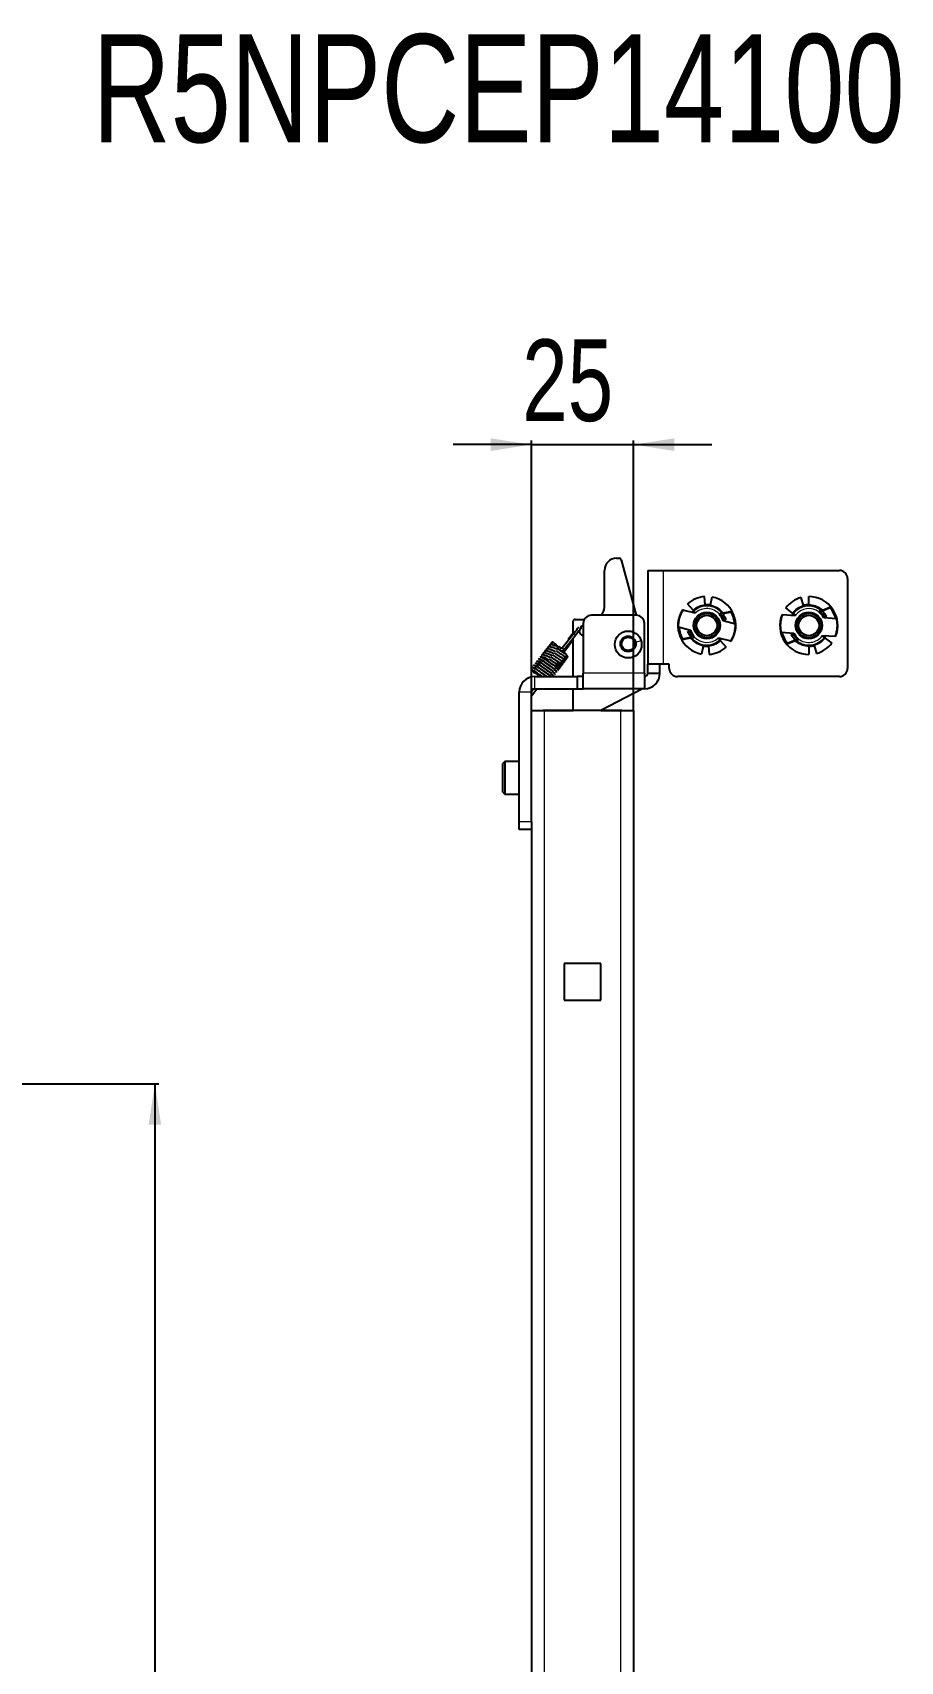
# Model space of a CAD drawing. Header units: millimetres. Extents: x -1035 to 1231, y 351 to 1984.
# Drawn here: x -2.9 to 209.9, y 1585.2 to 1984.3 of the extents above; entities that cross this region are included whole.
import ezdxf

# ---------------------------------------------------------------- set-up
doc = ezdxf.new("R2010")
doc.units = ezdxf.units.MM
doc.layers.add('FORMAT', color=7, linetype='Continuous')
doc.styles.add('SLDTEXTSTYLE0', font='TXT', dxfattribs={"width": 0.75})
doc.dimstyles.new('SLDDIMSTYLE0', dxfattribs={"dimtxt": 20, "dimasz": 10, "dimexe": 0, "dimexo": 0.0625, "dimgap": 5, "dimtad": 2, "dimdec": 1, "dimrnd": 1e-09, "dimzin": 12, "dimdsep": 46, "dimtxsty": 'SLDTEXTSTYLE0', "dimsah": 1, "dimcen": 0.09, "dimadec": 0, "dimazin": 3, "dimtfac": 1, "dimtofl": 0, "dimtmove": 0, "dimatfit": 3, "dimfxl": 0, "dimfrac": 2, "dimtolj": 1, "dimtzin": 12, "dimarcsym": 0})
doc.dimstyles.new('SLDDIMSTYLE1', dxfattribs={"dimtxt": 20, "dimasz": 10, "dimexe": 0, "dimexo": 0.0625, "dimgap": 5, "dimtad": 2, "dimdec": 1, "dimrnd": 1e-09, "dimzin": 12, "dimdsep": 46, "dimtxsty": 'SLDTEXTSTYLE0', "dimsah": 1, "dimcen": 0.09, "dimadec": 0, "dimazin": 3, "dimtfac": 1, "dimtmove": 0, "dimatfit": 0, "dimfxl": 0, "dimfrac": 2, "dimtolj": 1, "dimtzin": 12, "dimarcsym": 0})

# ---------------------------------------------------------------- blocks, each defined once
blk = doc.blocks.new('_D_2')
at = {"layer": 'FORMAT'}
for p, q in [((-55.52, 1726.74), (28.12, 1726.74)), ((27.12, 1726.74), (27.12, 626.74)), ((-55.52, 626.74), (28.12, 626.74))]:
    blk.add_line(p, q, dxfattribs=at)
for points in [[(27.12, 1726.74), (25.59, 1716.74), (28.66, 1716.74)], [(27.12, 626.74), (28.66, 636.74), (25.59, 636.74)]]:
    blk.add_solid(points, dxfattribs=at)
at = {"layer": 'FORMAT', "insert": (1.34, 1147.19), "char_height": 20, "attachment_point": 1, "rotation": 90, "style": 'SLDTEXTSTYLE0'}
blk.add_mtext('1100', dxfattribs=at)
blk = doc.blocks.new('_D_6')
at = {"layer": 'FORMAT'}
for p, q in [((119.44, 1818.25), (119.44, 1884.36)), ((144.44, 1818.25), (144.44, 1884.36)), ((119.44, 1883.36), (100.21, 1883.36)), ((119.44, 1883.36), (144.44, 1883.36)), ((144.44, 1883.36), (163.68, 1883.36))]:
    blk.add_line(p, q, dxfattribs=at)
for points in [[(119.44, 1883.36), (109.44, 1884.9), (109.44, 1881.82)], [(144.44, 1883.36), (154.44, 1881.82), (154.44, 1884.9)]]:
    blk.add_solid(points, dxfattribs=at)
at = {"layer": 'FORMAT', "insert": (117.17, 1909.14), "char_height": 20, "attachment_point": 1, "style": 'SLDTEXTSTYLE0'}
blk.add_mtext('25', dxfattribs=at)

msp = doc.modelspace()

# ---------------------------------------------------------------- linework, layer by layer
at = {"color": 7, "linetype": 'Continuous', "lineweight": 25}
for p, q in [((137.33, 1843.54), (137.33, 1852.54)), ((140.33, 1855.54), (140.95, 1855.54)), ((141.43, 1855.17), (145.1, 1841.54)), ((147.94, 1852.54), (147.94, 1829.54)), ((147.94, 1852.54), (151.74, 1852.54)), ((151.74, 1852.54), (194.94, 1852.54)), ((196.94, 1850.54), (196.94, 1828.54)), ((159.06, 1842.8), (157.69, 1844.32)), ((162.04, 1844.14), (161.88, 1846.12)), ((163.32, 1844.1), (162.09, 1844.17)), ((163.37, 1844.07), (163.74, 1846.03)), ((186.1, 1843.98), (185.58, 1845.9)), ((187.37, 1844.18), (186.15, 1844.01)), ((187.43, 1844.16), (187.42, 1846.14)), ((129.64, 1836.87), (129.64, 1840.04)), ((130.14, 1840.54), (132.41, 1840.54)), ((145.14, 1841.54), (134.14, 1841.54)), ((156.61, 1842.83), (156.49, 1842.91)), ((159.57, 1842.04), (156.56, 1842.84)), ((158.76, 1842.25), (159.2, 1842.65)), ((159.06, 1842.8), (159.2, 1842.65)), ((159.2, 1842.65), (159.67, 1842.13)), ((159.53, 1842.28), (159.34, 1842.1)), ((166.05, 1842.29), (165.53, 1841.82)), ((165.82, 1841.76), (165.62, 1841.71)), ((165.64, 1841.92), (165.69, 1841.93)), ((166.2, 1842.42), (166.05, 1842.29)), ((166.2, 1842.42), (166.47, 1842.1)), ((166.21, 1842.04), (168.51, 1842.53)), ((168.41, 1842.31), (166.34, 1841.87)), ((169.44, 1839.4), (166.43, 1840.2)), ((167.08, 1840.46), (166.6, 1840.32)), ((168.41, 1842.31), (168.51, 1842.53)), ((181.01, 1841.68), (180.87, 1841.74)), ((184.07, 1841.45), (180.96, 1841.69)), ((183.43, 1842.1), (181.8, 1843.35)), ((183.23, 1841.52), (183.59, 1841.98)), ((183.43, 1842.1), (183.59, 1841.98)), ((183.59, 1841.98), (184.14, 1841.56)), ((183.98, 1841.68), (183.83, 1841.47)), ((184.07, 1841.61), (183.92, 1841.46)), ((190.38, 1842.9), (189.96, 1842.35)), ((190.05, 1842.47), (190.1, 1842.49)), ((190.25, 1842.33), (190.07, 1842.26)), ((190.5, 1843.06), (190.38, 1842.9)), ((190.5, 1843.06), (190.83, 1842.79)), ((190.59, 1842.69), (192.76, 1843.6)), ((192.7, 1843.36), (190.74, 1842.54)), ((194.25, 1840.69), (191.14, 1840.92)), ((191.74, 1841.3), (191.3, 1841.07)), ((192.7, 1843.36), (192.76, 1843.6)), ((129.8, 1837.07), (127.01, 1833.53)), ((127.48, 1833.16), (130.27, 1836.69)), ((129.64, 1837.18), (128.43, 1835.64)), ((129.64, 1826.54), (129.64, 1835.9)), ((130.27, 1836.69), (130.27, 1836.69)), ((132.14, 1839.54), (132.14, 1827.34)), ((147.14, 1827.34), (147.14, 1839.54)), ((155.45, 1838.69), (158.46, 1837.88)), ((158.67, 1836.04), (156.38, 1835.55)), ((156.38, 1835.55), (156.48, 1835.78)), ((156.48, 1835.78), (158.55, 1836.22)), ((157.81, 1837.62), (158.28, 1837.77)), ((158.69, 1835.66), (158.42, 1835.99)), ((158.69, 1835.66), (158.84, 1835.8)), ((158.84, 1835.8), (159.36, 1836.27)), ((159.07, 1836.33), (159.27, 1836.37)), ((159.25, 1836.17), (159.2, 1836.15)), ((165.69, 1835.44), (165.22, 1835.96)), ((165.32, 1836.05), (168.32, 1835.25)), ((165.36, 1835.81), (165.55, 1835.99)), ((166.13, 1835.83), (165.69, 1835.44)), ((180.64, 1837.4), (183.74, 1837.17)), ((183.15, 1836.79), (183.59, 1837.02)), ((184.51, 1835.19), (184.93, 1835.74)), ((184.64, 1835.75), (184.82, 1835.83)), ((191.3, 1836.11), (190.75, 1836.53)), ((190.82, 1836.63), (193.93, 1836.4)), ((190.82, 1836.47), (190.97, 1836.62)), ((190.91, 1836.41), (191.06, 1836.62)), ((191.66, 1836.57), (191.3, 1836.11)), ((191.46, 1835.98), (191.3, 1836.11)), ((191.46, 1835.98), (193.09, 1834.74)), ((193.88, 1836.41), (194.01, 1836.35)), ((121.97, 1831.78), (121.92, 1831.75)), ((125.89, 1833.4), (126.28, 1833.09)), ((126.65, 1833.56), (126.26, 1833.87)), ((126.28, 1833.09), (126.36, 1833.03)), ((126.73, 1833.5), (126.65, 1833.56)), ((127.01, 1833.53), (127.01, 1833.53)), ((127.62, 1832.85), (129.64, 1835.58)), ((161.51, 1834.02), (161.15, 1832.06)), ((161.56, 1833.99), (162.79, 1833.92)), ((162.85, 1833.95), (163, 1831.97)), ((165.82, 1835.29), (165.69, 1835.44)), ((165.82, 1835.29), (167.2, 1833.77)), ((168.28, 1835.26), (168.4, 1835.18)), ((184.3, 1835.4), (182.13, 1834.49)), ((182.13, 1834.49), (182.19, 1834.73)), ((182.19, 1834.73), (184.14, 1835.55)), ((184.38, 1835.03), (184.06, 1835.3)), ((184.38, 1835.03), (184.51, 1835.19)), ((184.84, 1835.62), (184.79, 1835.6)), ((187.46, 1833.93), (187.47, 1831.94)), ((187.52, 1833.91), (188.74, 1834.08)), ((188.79, 1834.11), (189.31, 1832.19)), ((119.51, 1828.34), (119.55, 1828.3)), ((119.83, 1827.77), (119.87, 1827.73)), ((119.91, 1828.85), (119.96, 1828.81)), ((120.31, 1829.36), (120.36, 1829.32)), ((120.6, 1828.28), (120.59, 1828.43)), ((120.72, 1829.87), (120.76, 1829.83)), ((121, 1828.79), (120.99, 1828.94)), ((121.12, 1830.38), (121.17, 1830.34)), ((121.4, 1829.3), (121.39, 1829.45)), ((121.52, 1830.9), (121.57, 1830.85)), ((121.81, 1829.82), (121.79, 1829.96)), ((121.92, 1831.41), (121.97, 1831.36)), ((122.21, 1830.33), (122.19, 1830.48)), ((122.61, 1830.84), (122.59, 1830.99)), ((125.39, 1828.04), (125.57, 1827.96)), ((151.74, 1829.54), (147.94, 1829.54)), ((147.94, 1827.34), (147.94, 1829.54)), ((150.94, 1827.34), (150.94, 1829.54)), ((153.24, 1829.54), (151.74, 1829.54)), ((153.24, 1828.54), (153.24, 1829.54)), ((120.24, 1826.54), (130.64, 1826.54)), ((120.75, 1827.21), (121.13, 1826.9)), ((121.12, 1826.68), (121.23, 1826.6)), ((121.13, 1826.9), (121.21, 1826.84)), ((121.25, 1826.56), (121.23, 1826.54)), ((121.86, 1826.54), (121.88, 1826.69)), ((124.05, 1826.52), (123.94, 1826.59)), ((124.02, 1826.6), (124.18, 1826.5)), ((130.64, 1826.54), (130.64, 1823.54)), ((132.14, 1826.54), (130.64, 1826.54)), ((132.14, 1823.54), (132.14, 1827.34)), ((147.14, 1827.34), (147.14, 1823.54)), ((147.94, 1827.34), (150.94, 1827.34)), ((194.94, 1826.54), (155.24, 1826.54)), ((116.44, 1791.04), (116.44, 1822.74)), ((119.44, 1791.04), (119.44, 1822.74)), ((119.44, 1821.78), (119.56, 1821.93)), ((119.97, 1823.49), (119.45, 1822.79)), ((119.51, 1823.06), (119.77, 1823.39)), ((119.56, 1821.93), (120.75, 1823.54)), ((119.56, 1821.93), (119.56, 1821.93)), ((120.24, 1823.54), (130.64, 1823.54)), ((129.64, 1818.24), (129.64, 1823.54)), ((130.64, 1823.54), (132.14, 1823.54)), ((147.14, 1823.54), (132.14, 1823.54)), ((146.64, 1823.54), (136.41, 1818.24)), ((119.44, 1818.24), (122.54, 1818.24)), ((122.54, 1818.25), (122.3, 1818.24)), ((122.54, 1818.25), (129.64, 1818.25)), ((141.34, 1818.24), (122.54, 1818.24)), ((136.43, 1818.25), (141.34, 1818.25)), ((141.34, 1818.24), (144.44, 1818.24)), ((144.44, 1818.24), (144.44, 546.62)), ((112.94, 1805.74), (112.44, 1805.24)), ((112.44, 1798.24), (112.44, 1805.24)), ((116.44, 1805.74), (112.94, 1805.74)), ((112.94, 1805.74), (112.94, 1797.74)), ((112.44, 1798.24), (112.94, 1797.74)), ((112.94, 1797.74), (116.44, 1797.74)), ((116.44, 1789.04), (116.44, 1791.04)), ((119.44, 1789.04), (116.44, 1789.04)), ((119.44, 1791.04), (119.44, 1789.04)), ((119.44, 1789.04), (119.44, 554.24)), ((136.44, 1756.24), (127.44, 1756.24)), ((127.44, 1756.24), (127.44, 1747.24)), ((136.44, 1747.24), (136.44, 1756.24)), ((127.44, 1747.24), (136.44, 1747.24))]:
    msp.add_line(p, q, dxfattribs=at)
at = {"color": 8, "linetype": 'Continuous', "lineweight": 18}
for p, q in [((151.74, 1852.54), (151.74, 1829.54)), ((129.8, 1837.07), (129.8, 1837.07)), ((145, 1834.97), (146.31, 1835.39)), ((120.24, 1823.54), (120.24, 1826.54)), ((147.14, 1827.34), (132.14, 1827.34)), ((119.44, 1822.74), (116.44, 1822.74)), ((122.54, 1818.24), (122.54, 1818.25)), ((122.54, 1818.24), (122.54, 558.87)), ((141.34, 1818.24), (141.34, 1818.25)), ((141.34, 543.72), (141.34, 1818.24)), ((116.44, 1791.04), (119.44, 1791.04))]:
    msp.add_line(p, q, dxfattribs=at)
at = {"color": 7, "linetype": 'Continuous', "lineweight": 25, "flags": 128}
for points in [[(125.89, 1833.4), (125.89, 1833.43), (125.91, 1833.49), (125.96, 1833.58), (126.03, 1833.67), (126.1, 1833.76), (126.17, 1833.83), (126.23, 1833.87), (126.26, 1833.87), (126.26, 1833.87)], [(120.74, 1823.54), (120.75, 1823.54), (120.73, 1823.54)]]:
    msp.add_lwpolyline(points, dxfattribs=at)
at = {"color": 8, "linetype": 'Continuous', "lineweight": 18, "flags": 128}
for points in [[(126.28, 1833.09), (126.28, 1833.09), (126.3, 1833.11), (126.34, 1833.15), (126.4, 1833.23), (126.47, 1833.32), (126.54, 1833.41), (126.6, 1833.49), (126.64, 1833.54), (126.65, 1833.56), (126.65, 1833.56)], [(121.25, 1826.56), (121.25, 1826.56), (121.27, 1826.54)]]:
    msp.add_lwpolyline(points, dxfattribs=at)
at = {"color": 7, "linetype": 'Continuous', "lineweight": 25}
for centre, radius in [((162.44, 1839.04), 3.25), ((162.44, 1839.04), 3), ((162.44, 1839.04), 2.5), ((187.44, 1839.04), 3.25), ((187.44, 1839.04), 3), ((187.44, 1839.04), 2.5), ((143.16, 1834.39), 3.3), ((143.14, 1834.54), 1.9), ((143.14, 1834.54), 1.61)]:
    msp.add_circle(centre, radius, dxfattribs=at)
for centre, radius, start, end in [((140.33, 1852.54), 3, 90, 180), ((140.95, 1855.04), 0.5, 15.0795, 90), ((194.94, 1850.54), 2, 0, 90), ((162.44, 1839.04), 7.1, 94.5192, 132.0192), ((162.44, 1839.04), 4.85, 42.0192, 132.0192), ((162.44, 1839.04), 7.1, 327.0192, 79.5192), ((187.44, 1839.04), 7.1, 105.2121, 142.7121), ((187.44, 1839.04), 4.85, 52.7121, 142.7121), ((187.44, 1839.04), 7.1, 337.7121, 90.2121), ((130.14, 1840.04), 0.5, 90, 180), ((134.14, 1839.54), 2, 90, 180), ((134.33, 1843.54), 3, 318.1897, 0), ((145.14, 1839.54), 2, 0, 90), ((162.44, 1839.04), 7.1, 147.0192, 259.5192), ((162.44, 1839.04), 7, 147.1321, 182.9064), ((162.44, 1839.04), 4.15, 132.0192, 133.8162), ((162.44, 1839.04), 4.15, 16.2223, 42.0192), ((162.44, 1839.04), 6.8, 3.4511, 28.6836), ((162.44, 1839.04), 7, 2.9064, 29.9064), ((187.44, 1839.04), 7.1, 157.7121, 270.2121), ((187.44, 1839.04), 7, 157.825, 193.5992), ((187.44, 1839.04), 4.15, 142.7121, 144.5091), ((187.44, 1839.04), 4.15, 26.9151, 52.7121), ((187.44, 1839.04), 6.8, 14.1439, 39.3765), ((187.44, 1839.04), 7, 13.5992, 40.5992), ((187.44, 1839.04), 7, 337.825, 13.5992), ((132.39, 1837.79), 1.25, 180, 258.463), ((132.39, 1837.79), 1.25, 101.537, 137.2226), ((162.44, 1839.04), 7, 182.9064, 209.9064), ((162.44, 1839.04), 6.8, 183.4511, 208.6836), ((162.44, 1839.04), 4.15, 196.2223, 222.0192), ((162.44, 1839.04), 4.85, 222.0192, 312.0192), ((162.44, 1839.04), 4.15, 312.0192, 313.8162), ((162.44, 1839.04), 7, 327.1321, 2.9064), ((187.44, 1839.04), 7, 193.5992, 220.5992), ((187.44, 1839.04), 6.8, 194.1439, 219.3765), ((187.44, 1839.04), 4.15, 206.9151, 232.7121), ((187.44, 1839.04), 4.85, 232.7121, 322.7121), ((187.44, 1839.04), 4.15, 322.7121, 324.5091), ((131.05, 1838.73), 4.05, 229.7314, 232.4533), ((162.44, 1839.04), 7.1, 274.5192, 312.0192), ((187.44, 1839.04), 7.1, 285.2121, 322.7121), ((155.24, 1828.54), 2, 180, 270), ((194.94, 1828.54), 2, 270, 0), ((120.24, 1822.74), 3.8, 90, 180), ((147.14, 1827.34), 3.8, 270, 0), ((147.14, 1827.34), 0.8, 270, 0), ((120.24, 1822.74), 0.8, 90, 180), ((141.34, 1815.15), 3.1, 85.3967, 90)]:
    msp.add_arc(centre, radius, start, end, dxfattribs=at)
at = {"color": 8, "linetype": 'Continuous', "lineweight": 18}
for centre, radius, start, end in [((162.44, 1839.04), 5.05, 94.5192, 132.0192), ((162.44, 1839.04), 5.05, 42.0192, 79.5192), ((187.44, 1839.04), 5.05, 105.2121, 142.7121), ((187.44, 1839.04), 5.05, 52.7121, 90.2121), ((162.44, 1839.04), 4.15, 42.0192, 132.0192), ((187.44, 1839.04), 4.15, 52.7121, 142.7121), ((140.85, 1850.57), 17.44, 230.7113, 232.6809), ((162.44, 1839.04), 4.15, 222.0192, 312.0192), ((187.44, 1839.04), 4.15, 232.7121, 322.7121), ((187.44, 1839.04), 5.05, 285.2121, 322.7121), ((122.16, 1831.6), 0.295, 115.8344, 267.3472), ((124.37, 1834.98), 2.78, 315.5111, 327.8892), ((137.92, 1846.86), 17.22, 230.7026, 232.6978), ((133.17, 1840.79), 9.69, 233.0415, 235.052), ((162.44, 1839.04), 5.05, 222.0192, 259.5192), ((162.44, 1839.04), 5.05, 274.5192, 312.0192), ((187.44, 1839.04), 5.05, 232.7121, 270.2121), ((120.15, 1827.94), 1.43, 313.3522, 323.8809), ((120.22, 1827.89), 1.45, 313.3721, 323.9619), ((121.1, 1824.21), 2.75, 233.1851, 236.0311)]:
    msp.add_arc(centre, radius, start, end, dxfattribs=at)
at = {"color": 7, "linetype": 'Continuous', "lineweight": 25}
for points, knots in [([(161.89, 1843.86), (161.93, 1844.01), (161.98, 1844.18), (162.08, 1844.12), (162.09, 1844.11)], [0, 0, 0, 0, 0.832234, 1, 1, 1, 1]), ([(163.49, 1843.78), (163.47, 1843.93), (163.44, 1844.1), (163.34, 1844.05), (163.32, 1844.04)], [0, 0, 0, 0, 0.8322341, 1, 1, 1, 1]), ([(186.01, 1843.68), (186.02, 1843.83), (186.04, 1844), (186.14, 1843.96), (186.16, 1843.95)], [0, 0, 0, 0, 0.832234, 1, 1, 1, 1]), ([(187.6, 1843.89), (187.54, 1844.03), (187.48, 1844.2), (187.39, 1844.13), (187.38, 1844.12)], [0, 0, 0, 0, 0.832234, 1, 1, 1, 1]), ([(165.68, 1841.96), (165.9, 1841.68), (166.29, 1841.17), (166.51, 1840.58), (166.6, 1840.32)], [0, 0, 0, 0, 0.559785, 1, 1, 1, 1]), ([(166.05, 1842.29), (166.29, 1841.98), (166.71, 1841.41), (166.97, 1840.75), (167.08, 1840.46)], [0, 0, 0, 0, 0.559866, 1, 1, 1, 1]), ([(190.08, 1842.5), (190.35, 1842.27), (190.83, 1841.85), (191.15, 1841.31), (191.3, 1841.07)], [0, 0, 0, 0, 0.5597848, 1, 1, 1, 1]), ([(190.38, 1842.9), (190.68, 1842.64), (191.2, 1842.16), (191.57, 1841.56), (191.74, 1841.3)], [0, 0, 0, 0, 0.559866, 1, 1, 1, 1]), ([(130.95, 1838.6), (130.93, 1838.57), (130.85, 1838.45), (130.58, 1838.08), (130.2, 1837.57), (129.91, 1837.21), (129.8, 1837.07)], [0, 0, 0, 0, 0.120445, 0.428404, 0.764758, 1, 1, 1, 1]), ([(130.27, 1836.69), (130.36, 1836.81), (130.62, 1837.14), (131.02, 1837.67), (131.39, 1838.18), (131.55, 1838.42), (131.6, 1838.53), (131.63, 1838.6), (131.64, 1838.68), (131.63, 1838.73), (131.62, 1838.75)], [0, 0, 0, 0, 0.122972, 0.357795, 0.597296, 0.840144, 0.906241, 0.947144, 0.977555, 1, 1, 1, 1]), ([(131.16, 1837.67), (131.23, 1837.77), (131.42, 1838.05), (131.53, 1838.22), (131.58, 1838.33), (131.61, 1838.39), (131.62, 1838.46), (131.61, 1838.52), (131.61, 1838.54)], [0, 0, 0, 0, 0.2437654, 0.6985451, 0.834124, 0.900377, 0.9525728, 1, 1, 1, 1]), ([(158.84, 1835.8), (158.6, 1836.11), (158.17, 1836.68), (157.92, 1837.33), (157.81, 1837.62)], [0, 0, 0, 0, 0.559866, 1, 1, 1, 1]), ([(159.21, 1836.13), (158.99, 1836.41), (158.6, 1836.91), (158.38, 1837.51), (158.28, 1837.77)], [0, 0, 0, 0, 0.559785, 1, 1, 1, 1]), ([(184.51, 1835.19), (184.21, 1835.45), (183.69, 1835.93), (183.31, 1836.52), (183.15, 1836.79)], [0, 0, 0, 0, 0.559866, 1, 1, 1, 1]), ([(184.81, 1835.58), (184.54, 1835.82), (184.06, 1836.24), (183.74, 1836.78), (183.59, 1837.02)], [0, 0, 0, 0, 0.559785, 1, 1, 1, 1]), ([(122.34, 1831.83), (122.32, 1831.84), (122.28, 1831.87), (122.21, 1831.89), (122.15, 1831.89), (122.07, 1831.88), (122, 1831.85), (121.97, 1831.81), (121.96, 1831.8)], [0, 0, 0, 0, 0.16821, 0.334597, 0.492682, 0.639712, 0.895455, 1, 1, 1, 1]), ([(122.63, 1831.64), (122.57, 1831.69), (122.43, 1831.82), (122.2, 1831.9), (122.09, 1831.87), (122.03, 1831.85)], [0, 0, 0, 0, 0.263202, 0.622339, 1, 1, 1, 1]), ([(123.03, 1832.15), (122.97, 1832.2), (122.83, 1832.33), (122.58, 1832.41), (122.39, 1832.38), (122.31, 1832.26), (122.28, 1832.02), (122.42, 1831.86), (122.51, 1831.75)], [0, 0, 0, 0, 0.118567, 0.282042, 0.509898, 0.631431, 0.76371, 1, 1, 1, 1]), ([(122.61, 1831.75), (122.63, 1831.75), (122.67, 1831.74), (122.97, 1831.69), (123.46, 1831.49), (123.86, 1831.28), (124.08, 1831.18)], [0, 0, 0, 0, 0.147626, 0.393684, 0.679125, 1, 1, 1, 1]), ([(123.44, 1832.65), (123.38, 1832.71), (123.23, 1832.84), (122.98, 1832.92), (122.79, 1832.89), (122.71, 1832.77), (122.68, 1832.53), (122.83, 1832.35), (122.93, 1832.23)], [0, 0, 0, 0, 0.116537, 0.277021, 0.500692, 0.620012, 0.749896, 1, 1, 1, 1]), ([(123.02, 1832.26), (123.03, 1832.25), (123.07, 1832.25), (123.37, 1832.19), (123.86, 1832), (124.27, 1831.79), (124.48, 1831.69)], [0, 0, 0, 0, 0.148028, 0.394639, 0.680654, 1, 1, 1, 1]), ([(123.84, 1833.16), (123.78, 1833.22), (123.64, 1833.35), (123.39, 1833.43), (123.2, 1833.4), (123.11, 1833.28), (123.09, 1833.03), (123.23, 1832.82), (123.36, 1832.7), (123.37, 1832.69)], [0, 0, 0, 0, 0.112251, 0.266646, 0.481817, 0.596621, 0.721603, 0.991575, 1, 1, 1, 1]), ([(123.42, 1832.77), (123.44, 1832.76), (123.48, 1832.76), (123.78, 1832.7), (124.27, 1832.5), (124.67, 1832.3), (124.88, 1832.2)], [0, 0, 0, 0, 0.148432, 0.395597, 0.682188, 1, 1, 1, 1]), ([(124.25, 1833.67), (124.19, 1833.73), (124.04, 1833.86), (123.79, 1833.94), (123.6, 1833.91), (123.52, 1833.79), (123.49, 1833.55), (123.63, 1833.37), (123.73, 1833.26)], [0, 0, 0, 0, 0.1167861, 0.2772304, 0.5008125, 0.6201226, 0.7500255, 1, 1, 1, 1]), ([(123.83, 1833.27), (123.84, 1833.27), (123.88, 1833.27), (124.19, 1833.21), (124.67, 1833.01), (125.08, 1832.81), (125.29, 1832.71)], [0, 0, 0, 0, 0.148836, 0.396558, 0.683727, 1, 1, 1, 1]), ([(124.58, 1834.24), (124.54, 1834.27), (124.42, 1834.38), (124.2, 1834.45), (124, 1834.42), (123.92, 1834.3), (123.89, 1834.06), (124.03, 1833.89), (124.13, 1833.77)], [0, 0, 0, 0, 0.073377, 0.241712, 0.476268, 0.601454, 0.737769, 1, 1, 1, 1]), ([(124.23, 1833.78), (124.25, 1833.78), (124.29, 1833.78), (124.59, 1833.72), (125.08, 1833.52), (125.48, 1833.32), (125.69, 1833.22)], [0, 0, 0, 0, 0.149242, 0.397523, 0.685271, 1, 1, 1, 1]), ([(125.93, 1833.7), (125.7, 1834.01), (125.35, 1834.46), (124.9, 1834.85), (124.6, 1834.96), (124.41, 1834.93), (124.32, 1834.81), (124.29, 1834.57), (124.44, 1834.4), (124.53, 1834.28)], [0, 0, 0, 0, 0.298435, 0.437746, 0.539892, 0.682205, 0.758172, 0.840902, 1, 1, 1, 1]), ([(124.62, 1834.3), (124.62, 1834.3), (124.59, 1834.28), (124.7, 1834.3), (124.99, 1834.22), (125.32, 1834.1), (125.52, 1834), (125.54, 1833.99)], [0, 0, 0, 0, 0.021612, 0.277034, 0.594005, 0.961278, 1, 1, 1, 1]), ([(124.68, 1831.87), (124.91, 1831.71), (125.34, 1831.4), (125.93, 1830.98), (126.36, 1830.69), (126.74, 1830.46), (126.97, 1830.35), (127.15, 1830.38), (127.25, 1830.45), (127.32, 1830.57), (127.31, 1830.74), (127.25, 1830.86), (127.11, 1831), (127.11, 1831)], [0, 0, 0, 0, 0.15508, 0.29788, 0.419005, 0.519987, 0.674799, 0.726992, 0.761209, 0.792065, 0.843578, 0.998885, 1, 1, 1, 1]), ([(125.09, 1832.38), (125.31, 1832.22), (125.75, 1831.9), (126.33, 1831.49), (126.77, 1831.2), (127.15, 1830.96), (127.38, 1830.86), (127.55, 1830.89), (127.65, 1830.96), (127.72, 1831.08), (127.71, 1831.25), (127.65, 1831.37), (127.52, 1831.51), (127.52, 1831.51)], [0, 0, 0, 0, 0.1559383, 0.298743, 0.4198335, 0.5208454, 0.6756923, 0.7278856, 0.7621012, 0.7929537, 0.8444574, 0.9997624, 1, 1, 1, 1]), ([(125.49, 1832.89), (125.72, 1832.72), (126.15, 1832.41), (126.74, 1832), (127.18, 1831.7), (127.55, 1831.47), (127.78, 1831.37), (127.96, 1831.4), (128.06, 1831.47), (128.12, 1831.59), (128.12, 1831.76), (127.94, 1832.01), (127.53, 1832.42), (127.17, 1832.74), (127, 1832.88)], [0, 0, 0, 0, 0.120536, 0.230319, 0.323379, 0.401055, 0.520119, 0.560242, 0.586543, 0.610259, 0.649844, 0.769232, 0.897485, 1, 1, 1, 1]), ([(126.14, 1833.64), (126.02, 1833.74), (125.82, 1833.92), (125.65, 1834.07), (125.58, 1834.13)], [0, 0, 0, 0, 0.595665, 1, 1, 1, 1]), ([(127.62, 1832), (127.61, 1832.04), (127.57, 1832.12), (127.35, 1832.29), (127.04, 1832.52), (126.7, 1832.76), (126.29, 1833.05), (126.01, 1833.25), (125.86, 1833.36)], [0, 0, 0, 0, 0.134267, 0.352185, 0.489336, 0.645657, 0.817803, 1, 1, 1, 1]), ([(126.36, 1833.03), (126.44, 1832.98), (126.62, 1832.87), (126.93, 1832.84), (127.22, 1832.93), (127.4, 1833.06), (127.47, 1833.15), (127.48, 1833.16)], [0, 0, 0, 0, 0.241852, 0.482958, 0.724075, 0.954441, 1, 1, 1, 1]), ([(127.01, 1833.53), (126.99, 1833.52), (126.96, 1833.48), (126.88, 1833.46), (126.81, 1833.46), (126.76, 1833.48), (126.73, 1833.5), (126.73, 1833.5)], [0, 0, 0, 0, 0.241711, 0.48172, 0.722059, 0.953296, 1, 1, 1, 1]), ([(127.31, 1832.61), (127.33, 1832.61), (127.44, 1832.64), (127.54, 1832.74), (127.61, 1832.83), (127.62, 1832.85)], [0, 0, 0, 0, 0.133594, 0.857024, 1, 1, 1, 1]), ([(127.7, 1831.2), (127.83, 1831.14), (128, 1831.06), (128.17, 1831.1), (128.27, 1831.17), (128.33, 1831.3), (128.32, 1831.46), (128.22, 1831.63), (128.01, 1831.82), (127.95, 1831.88)], [0, 0, 0, 0, 0.2852526, 0.3830352, 0.4477057, 0.5058708, 0.6011865, 0.8857906, 1, 1, 1, 1]), ([(161.4, 1834.31), (161.42, 1834.16), (161.45, 1833.99), (161.55, 1834.04), (161.57, 1834.05)], [0, 0, 0, 0, 0.8322341, 1, 1, 1, 1]), ([(162.99, 1834.23), (162.95, 1834.08), (162.91, 1833.91), (162.81, 1833.97), (162.8, 1833.98)], [0, 0, 0, 0, 0.832234, 1, 1, 1, 1]), ([(187.29, 1834.2), (187.35, 1834.06), (187.41, 1833.89), (187.5, 1833.96), (187.51, 1833.97)], [0, 0, 0, 0, 0.832234, 1, 1, 1, 1]), ([(188.88, 1834.41), (188.87, 1834.26), (188.85, 1834.09), (188.75, 1834.13), (188.73, 1834.14)], [0, 0, 0, 0, 0.8322341, 1, 1, 1, 1]), ([(123.15, 1826.54), (123.08, 1826.59), (122.95, 1826.68), (122.63, 1826.9), (122.24, 1827.17), (121.76, 1827.51), (121.21, 1827.91), (120.64, 1828.27), (120.15, 1828.54), (119.8, 1828.7), (119.54, 1828.78), (119.51, 1828.72), (119.5, 1828.69)], [0, 0, 0, 0, 0.062108, 0.129924, 0.236653, 0.315079, 0.419967, 0.567307, 0.655413, 0.757825, 0.874412, 1, 1, 1, 1]), ([(119.53, 1828.32), (119.61, 1828.24), (119.77, 1828.11), (120.05, 1827.98), (120.19, 1827.92)], [0, 0, 0, 0, 0.513134, 1, 1, 1, 1]), ([(119.85, 1827.74), (119.93, 1827.68), (120.1, 1827.55), (120.39, 1827.43), (120.53, 1827.37)], [0, 0, 0, 0, 0.512882, 1, 1, 1, 1]), ([(123.9, 1826.85), (123.87, 1826.86), (123.81, 1826.88), (123.61, 1827.01), (123.37, 1827.17), (123.03, 1827.4), (122.65, 1827.68), (122.17, 1828.02), (121.62, 1828.41), (121.05, 1828.78), (120.56, 1829.05), (120.2, 1829.21), (119.94, 1829.29), (119.92, 1829.23), (119.91, 1829.2)], [0, 0, 0, 0, 0.073219, 0.142955, 0.207336, 0.264609, 0.354761, 0.420957, 0.509511, 0.633948, 0.708354, 0.794802, 0.893243, 1, 1, 1, 1]), ([(119.97, 1828.21), (119.97, 1828.21), (119.96, 1828.17), (120.12, 1827.97), (120.45, 1827.71), (120.9, 1827.39), (121.43, 1827.02), (121.9, 1826.68), (122.15, 1826.5), (122.2, 1826.46)], [0, 0, 0, 0, 0.0127348, 0.2317906, 0.406235, 0.5412368, 0.712882, 0.9376026, 1, 1, 1, 1]), ([(124.3, 1827.36), (124.28, 1827.37), (124.22, 1827.39), (124.02, 1827.52), (123.77, 1827.68), (123.44, 1827.91), (123.05, 1828.19), (122.58, 1828.53), (122.02, 1828.92), (121.45, 1829.29), (120.96, 1829.56), (120.61, 1829.72), (120.34, 1829.8), (120.32, 1829.74), (120.31, 1829.71)], [0, 0, 0, 0, 0.072622, 0.142331, 0.206702, 0.263977, 0.354153, 0.420316, 0.508847, 0.633296, 0.707705, 0.794116, 0.892543, 1, 1, 1, 1]), ([(120.33, 1829.34), (120.41, 1829.27), (120.57, 1829.13), (120.85, 1829), (120.99, 1828.94)], [0, 0, 0, 0, 0.510022, 1, 1, 1, 1]), ([(120.4, 1828.86), (120.37, 1828.83), (120.32, 1828.76), (120.52, 1828.48), (120.86, 1828.22), (121.31, 1827.9), (121.83, 1827.52), (122.37, 1827.13), (122.83, 1826.81), (123.09, 1826.64), (123.18, 1826.58), (123.18, 1826.58)], [0, 0, 0, 0, 0.1755438, 0.3228102, 0.4401549, 0.5309528, 0.6463652, 0.7974625, 0.8908092, 0.9970937, 1, 1, 1, 1]), ([(124.71, 1827.87), (124.68, 1827.88), (124.62, 1827.9), (124.42, 1828.03), (124.18, 1828.19), (123.85, 1828.42), (123.46, 1828.69), (122.98, 1829.04), (122.43, 1829.43), (121.86, 1829.79), (121.37, 1830.06), (121.01, 1830.23), (120.75, 1830.31), (120.72, 1830.25), (120.71, 1830.22)], [0, 0, 0, 0, 0.0720258, 0.1417068, 0.2060673, 0.2633458, 0.3535455, 0.4196748, 0.5081834, 0.6326434, 0.7070559, 0.7934309, 0.8918422, 1, 1, 1, 1]), ([(120.8, 1829.37), (120.77, 1829.34), (120.73, 1829.27), (120.92, 1828.99), (121.27, 1828.72), (121.71, 1828.41), (122.24, 1828.03), (122.78, 1827.64), (123.25, 1827.32), (123.61, 1827.07), (123.91, 1826.88), (124, 1826.84), (124.05, 1826.81)], [0, 0, 0, 0, 0.14275, 0.261994, 0.357066, 0.430618, 0.524085, 0.646449, 0.722078, 0.808168, 0.902138, 1, 1, 1, 1]), ([(120.99, 1829.65), (121, 1829.65), (121.09, 1829.58), (121.24, 1829.51), (121.39, 1829.45)], [0, 0, 0, 0, 0.062159, 1, 1, 1, 1]), ([(125.11, 1828.38), (125.08, 1828.39), (125.03, 1828.41), (124.83, 1828.54), (124.58, 1828.7), (124.25, 1828.93), (123.86, 1829.2), (123.39, 1829.54), (122.84, 1829.93), (122.26, 1830.3), (121.77, 1830.57), (121.42, 1830.74), (121.15, 1830.82), (121.13, 1830.76), (121.11, 1830.73)], [0, 0, 0, 0, 0.07143, 0.141083, 0.205433, 0.262714, 0.352938, 0.419034, 0.50752, 0.631991, 0.706407, 0.792746, 0.891142, 1, 1, 1, 1]), ([(121.2, 1829.88), (121.18, 1829.85), (121.13, 1829.78), (121.33, 1829.5), (121.67, 1829.23), (122.12, 1828.92), (122.65, 1828.54), (123.18, 1828.15), (123.65, 1827.82), (124.01, 1827.58), (124.31, 1827.39), (124.4, 1827.35), (124.45, 1827.32)], [0, 0, 0, 0, 0.1433357, 0.2625594, 0.3576734, 0.4312447, 0.5247108, 0.6470744, 0.7227357, 0.8088403, 0.9028002, 1, 1, 1, 1]), ([(121.39, 1830.16), (121.4, 1830.16), (121.49, 1830.09), (121.65, 1830.02), (121.79, 1829.96)], [0, 0, 0, 0, 0.062662, 1, 1, 1, 1]), ([(125.51, 1828.89), (125.48, 1828.9), (125.43, 1828.92), (125.23, 1829.04), (124.99, 1829.21), (124.66, 1829.43), (124.27, 1829.71), (123.8, 1830.05), (123.24, 1830.44), (122.67, 1830.81), (122.18, 1831.08), (121.82, 1831.25), (121.55, 1831.33), (121.53, 1831.27), (121.52, 1831.24)], [0, 0, 0, 0, 0.070834, 0.14046, 0.204799, 0.262083, 0.352331, 0.418393, 0.506857, 0.631338, 0.705759, 0.792061, 0.890442, 1, 1, 1, 1]), ([(121.54, 1830.87), (121.62, 1830.8), (121.78, 1830.66), (122.06, 1830.54), (122.19, 1830.48)], [0, 0, 0, 0, 0.505287, 1, 1, 1, 1]), ([(121.61, 1830.39), (121.58, 1830.36), (121.53, 1830.29), (121.73, 1830.01), (122.08, 1829.74), (122.53, 1829.42), (123.06, 1829.04), (123.59, 1828.66), (124.06, 1828.33), (124.42, 1828.09), (124.71, 1827.9), (124.81, 1827.86), (124.85, 1827.83)], [0, 0, 0, 0, 0.1439216, 0.2631249, 0.3582809, 0.4318714, 0.5253369, 0.6476999, 0.7233932, 0.8095128, 0.9034626, 1, 1, 1, 1]), ([(121.94, 1831.38), (122.02, 1831.31), (122.19, 1831.17), (122.58, 1831), (123, 1830.79), (123.31, 1830.61), (123.47, 1830.52)], [0, 0, 0, 0, 0.2586398, 0.5134888, 0.7572725, 1, 1, 1, 1]), ([(122, 1830.75), (122.04, 1830.67), (122.13, 1830.52), (122.49, 1830.25), (122.93, 1829.93), (123.46, 1829.55), (124, 1829.17), (124.46, 1828.84), (124.82, 1828.6), (125.12, 1828.41), (125.21, 1828.37), (125.26, 1828.34)], [0, 0, 0, 0, 0.137088, 0.248655, 0.334921, 0.444456, 0.587859, 0.676604, 0.777548, 0.88764, 1, 1, 1, 1]), ([(122.28, 1831.3), (122.24, 1831.28), (122.15, 1831.23), (122.25, 1831.24), (122.56, 1831.18), (123.05, 1830.98), (123.46, 1830.78), (123.68, 1830.67)], [0, 0, 0, 0, 0.186775, 0.339781, 0.529853, 0.7504, 1, 1, 1, 1]), ([(123.47, 1830.34), (123.7, 1830.18), (124.12, 1829.87), (124.71, 1829.46), (125.15, 1829.16), (125.53, 1828.93), (125.76, 1828.82), (125.94, 1828.85), (126.04, 1828.92), (126.11, 1829.04), (126.1, 1829.21), (126.04, 1829.33), (125.9, 1829.47), (125.9, 1829.47)], [0, 0, 0, 0, 0.152505, 0.295288, 0.416515, 0.51741, 0.672115, 0.724307, 0.758529, 0.789392, 0.840935, 0.99625, 1, 1, 1, 1]), ([(125.47, 1829.11), (125.48, 1829.12), (125.51, 1829.15), (125.67, 1829.41), (125.55, 1829.56), (125.33, 1829.75), (125.01, 1829.98), (124.67, 1830.22), (124.27, 1830.51), (123.99, 1830.71), (123.85, 1830.81)], [0, 0, 0, 0, 0.065581, 0.305104, 0.416757, 0.564843, 0.658165, 0.764421, 0.881295, 1, 1, 1, 1]), ([(123.88, 1830.85), (124.1, 1830.69), (124.53, 1830.38), (125.11, 1829.97), (125.55, 1829.67), (125.93, 1829.44), (126.17, 1829.33), (126.34, 1829.36), (126.44, 1829.43), (126.51, 1829.55), (126.51, 1829.72), (126.45, 1829.84), (126.31, 1829.98), (126.3, 1829.98)], [0, 0, 0, 0, 0.153363, 0.296153, 0.417346, 0.518269, 0.67301, 0.725203, 0.759423, 0.790284, 0.841817, 0.997129, 1, 1, 1, 1]), ([(125.87, 1829.62), (125.88, 1829.63), (125.92, 1829.66), (126.07, 1829.92), (125.96, 1830.07), (125.73, 1830.26), (125.41, 1830.49), (125.07, 1830.73), (124.67, 1831.01), (124.39, 1831.22), (124.25, 1831.32)], [0, 0, 0, 0, 0.06549, 0.304753, 0.416324, 0.564262, 0.657467, 0.763613, 0.880393, 1, 1, 1, 1]), ([(124.28, 1831.36), (124.5, 1831.2), (124.93, 1830.89), (125.52, 1830.48), (125.96, 1830.18), (126.34, 1829.95), (126.57, 1829.84), (126.75, 1829.87), (126.85, 1829.94), (126.92, 1830.06), (126.91, 1830.23), (126.85, 1830.35), (126.71, 1830.49), (126.71, 1830.49)], [0, 0, 0, 0, 0.154222, 0.297017, 0.418176, 0.519128, 0.673905, 0.726098, 0.760317, 0.791174, 0.842698, 0.998007, 1, 1, 1, 1]), ([(124.64, 1827.89), (124.65, 1827.88), (124.7, 1827.87), (124.73, 1827.85), (124.74, 1827.84)], [0, 0, 0, 0, 0.427242, 1, 1, 1, 1]), ([(124.82, 1827.41), (124.84, 1827.44), (124.9, 1827.48), (124.84, 1827.66), (124.71, 1827.82), (124.66, 1827.89)], [0, 0, 0, 0, 0.379873, 0.754627, 1, 1, 1, 1]), ([(125.04, 1828.4), (125.06, 1828.39), (125.1, 1828.38), (125.13, 1828.36), (125.15, 1828.35)], [0, 0, 0, 0, 0.42738, 1, 1, 1, 1]), ([(125.22, 1827.92), (125.25, 1827.95), (125.3, 1827.99), (125.24, 1828.17), (125.11, 1828.33), (125.06, 1828.4)], [0, 0, 0, 0, 0.382442, 0.756726, 1, 1, 1, 1]), ([(125.42, 1827.99), (125.39, 1828), (125.34, 1828.02), (125.19, 1828.1), (125.12, 1828.14)], [0, 0, 0, 0, 0.527758, 1, 1, 1, 1]), ([(125.22, 1828.38), (125.2, 1828.4), (125.17, 1828.43), (125.15, 1828.46), (125.14, 1828.48)], [0, 0, 0, 0, 0.544749, 1, 1, 1, 1]), ([(125.27, 1828.88), (125.33, 1828.84), (125.51, 1828.72), (125.81, 1828.56), (126.06, 1828.45), (126.24, 1828.48), (126.34, 1828.56), (126.4, 1828.68), (126.39, 1828.85), (126.33, 1828.97), (126.19, 1829.1), (126.19, 1829.1)], [0, 0, 0, 0, 0.072256, 0.233409, 0.481096, 0.565186, 0.620818, 0.670861, 0.752913, 0.997672, 1, 1, 1, 1]), ([(125.27, 1828), (125.28, 1828.01), (125.31, 1828.01), (125.37, 1828.01), (125.44, 1827.99), (125.48, 1827.97), (125.51, 1827.95)], [0, 0, 0, 0, 0.122445, 0.407654, 0.707892, 1, 1, 1, 1]), ([(125.34, 1828.01), (125.36, 1828), (125.41, 1827.99), (125.44, 1827.97), (125.46, 1827.96)], [0, 0, 0, 0, 0.442019, 1, 1, 1, 1]), ([(125.62, 1828.43), (125.65, 1828.46), (125.71, 1828.5), (125.62, 1828.71), (125.49, 1828.9), (125.38, 1829.02), (125.36, 1829.03)], [0, 0, 0, 0, 0.3325233, 0.6553804, 0.9684052, 1, 1, 1, 1]), ([(125.8, 1828.51), (125.77, 1828.52), (125.71, 1828.55), (125.55, 1828.64), (125.41, 1828.72), (125.37, 1828.75)], [0, 0, 0, 0, 0.410841, 0.814741, 1, 1, 1, 1]), ([(125.56, 1827.56), (125.58, 1827.58), (125.64, 1827.63), (125.57, 1827.79), (125.44, 1827.94), (125.4, 1828)], [0, 0, 0, 0, 0.392535, 0.775786, 1, 1, 1, 1]), ([(125.44, 1828.91), (125.46, 1828.9), (125.5, 1828.89), (125.53, 1828.87), (125.55, 1828.86)], [0, 0, 0, 0, 0.426986, 1, 1, 1, 1]), ([(125.68, 1828.53), (125.68, 1828.53), (125.71, 1828.54), (125.76, 1828.53), (125.83, 1828.52), (125.87, 1828.49), (125.89, 1828.48)], [0, 0, 0, 0, 0.044292, 0.355485, 0.683075, 1, 1, 1, 1]), ([(125.94, 1828.08), (125.97, 1828.1), (126.03, 1828.15), (125.94, 1828.34), (125.78, 1828.53), (125.71, 1828.62)], [0, 0, 0, 0, 0.3480142, 0.6851102, 1, 1, 1, 1]), ([(125.73, 1828.53), (125.75, 1828.53), (125.8, 1828.52), (125.83, 1828.49), (125.84, 1828.48)], [0, 0, 0, 0, 0.44173, 1, 1, 1, 1]), ([(126.1, 1829.14), (126.11, 1829.13), (126.29, 1829.03), (126.44, 1828.98), (126.62, 1829.01), (126.72, 1829.08), (126.79, 1829.2), (126.78, 1829.37), (126.72, 1829.49), (126.58, 1829.62), (126.58, 1829.62)], [0, 0, 0, 0, 0.026667, 0.341775, 0.448732, 0.519486, 0.583132, 0.687475, 0.998784, 1, 1, 1, 1]), ([(126.5, 1829.65), (126.51, 1829.65), (126.68, 1829.55), (126.83, 1829.5), (127.01, 1829.53), (127.11, 1829.6), (127.17, 1829.73), (127.17, 1829.89), (127.05, 1830.04), (126.96, 1830.14)], [0, 0, 0, 0, 0.019383, 0.33748, 0.445428, 0.516833, 0.581062, 0.68635, 1, 1, 1, 1]), ([(126.9, 1830.17), (126.9, 1830.17), (127.07, 1830.07), (127.22, 1830.02), (127.4, 1830.05), (127.5, 1830.13), (127.56, 1830.25), (127.56, 1830.41), (127.44, 1830.56), (127.35, 1830.67)], [0, 0, 0, 0, 0.011955, 0.333103, 0.442062, 0.514132, 0.578957, 0.68521, 1, 1, 1, 1]), ([(127.3, 1830.68), (127.3, 1830.68), (127.46, 1830.59), (127.61, 1830.55), (127.78, 1830.57), (127.88, 1830.65), (127.95, 1830.77), (127.94, 1830.94), (127.82, 1831.08), (127.74, 1831.19)], [0, 0, 0, 0, 0.004376, 0.328637, 0.438627, 0.511376, 0.576808, 0.684045, 1, 1, 1, 1]), ([(120.29, 1827.66), (120.29, 1827.66), (120.28, 1827.62), (120.44, 1827.42), (120.77, 1827.18), (121.07, 1826.98), (121.2, 1826.89)], [0, 0, 0, 0, 0.016019, 0.423833, 0.748639, 1, 1, 1, 1]), ([(121.21, 1826.84), (121.23, 1826.82), (121.27, 1826.79), (121.29, 1826.71), (121.29, 1826.64), (121.27, 1826.59), (121.25, 1826.56), (121.25, 1826.56)], [0, 0, 0, 0, 0.241895, 0.484471, 0.726557, 0.955709, 1, 1, 1, 1]), ([(123.83, 1826.87), (123.85, 1826.86), (123.89, 1826.85), (123.92, 1826.83), (123.94, 1826.82)], [0, 0, 0, 0, 0.425063, 1, 1, 1, 1]), ([(124.04, 1826.54), (124.03, 1826.58), (124.02, 1826.66), (123.91, 1826.8), (123.86, 1826.86)], [0, 0, 0, 0, 0.5042977, 1, 1, 1, 1]), ([(124.23, 1827.38), (124.25, 1827.37), (124.29, 1827.36), (124.32, 1827.34), (124.34, 1827.33)], [0, 0, 0, 0, 0.4264949, 1, 1, 1, 1]), ([(124.41, 1826.9), (124.44, 1826.93), (124.5, 1826.97), (124.43, 1827.14), (124.31, 1827.31), (124.26, 1827.38)], [0, 0, 0, 0, 0.3772957, 0.7525179, 1, 1, 1, 1]), ([(124.64, 1826.94), (124.61, 1826.95), (124.56, 1826.98), (124.41, 1827.06), (124.33, 1827.11)], [0, 0, 0, 0, 0.511282, 1, 1, 1, 1]), ([(124.42, 1827.11), (124.49, 1827.07), (124.68, 1826.96), (124.75, 1826.93), (124.8, 1826.91)], [0, 0, 0, 0, 0.381464, 1, 1, 1, 1]), ([(124.57, 1826.96), (124.59, 1826.96), (124.63, 1826.95), (124.67, 1826.93), (124.68, 1826.91)], [0, 0, 0, 0, 0.440988, 1, 1, 1, 1]), ([(124.78, 1826.51), (124.81, 1826.54), (124.86, 1826.58), (124.8, 1826.75), (124.67, 1826.9), (124.63, 1826.95)], [0, 0, 0, 0, 0.38733, 0.771624, 1, 1, 1, 1]), ([(125.03, 1827.46), (125, 1827.48), (124.95, 1827.5), (124.8, 1827.58), (124.73, 1827.62)], [0, 0, 0, 0, 0.519279, 1, 1, 1, 1]), ([(124.83, 1827.63), (124.89, 1827.59), (125.07, 1827.48), (125.14, 1827.45), (125.18, 1827.43)], [0, 0, 0, 0, 0.36803, 1, 1, 1, 1]), ([(124.86, 1827.48), (124.88, 1827.48), (124.92, 1827.49), (124.98, 1827.49), (125.05, 1827.47), (125.1, 1827.44), (125.12, 1827.43)], [0, 0, 0, 0, 0.21229, 0.467526, 0.736213, 1, 1, 1, 1]), ([(124.96, 1827.49), (124.98, 1827.48), (125.02, 1827.47), (125.05, 1827.45), (125.07, 1827.44)], [0, 0, 0, 0, 0.4417975, 1, 1, 1, 1]), ([(125.17, 1827.04), (125.2, 1827.06), (125.25, 1827.11), (125.18, 1827.27), (125.06, 1827.42), (125.01, 1827.48)], [0, 0, 0, 0, 0.389937, 0.77371, 1, 1, 1, 1])]:
    msp.add_open_spline(points, degree=3, knots=knots, dxfattribs=at)
for points in [[(120.76, 1827.31), (120.75, 1827.29), (120.73, 1827.24), (120.74, 1827.22), (120.75, 1827.21)], [(121.12, 1826.78), (121.12, 1826.76), (121.1, 1826.71), (121.11, 1826.69), (121.11, 1826.68)]]:
    msp.add_open_spline(points, degree=3, dxfattribs=at)

# ---------------------------------------------------------------- texts
at = {"layer": 'FORMAT', "insert": (11.81, 1983.92), "char_height": 26.4583, "attachment_point": 1, "style": 'SLDTEXTSTYLE0'}
msp.add_mtext('R5NPCEP14100', dxfattribs=at)

# ---------------------------------------------------------------- dimensions: what is measured, and where the dimension line sits
at = {"layer": 'FORMAT'}
dim = msp.add_linear_dim(base=(144.44, 1883.36), p1=(119.44, 1818.24), p2=(144.44, 1818.24), dimstyle='SLDDIMSTYLE1', dxfattribs=at)
dim.commit()
dim.dimension.update_dxf_attribs({"geometry": '_D_6', "text_midpoint": (131.94, 1883.36), "dimtype": 160})
dim = msp.add_linear_dim(base=(27.12, 626.74), p1=(-55.53, 1726.74), p2=(-55.53, 626.74), angle=90, dimstyle='SLDDIMSTYLE0', dxfattribs=at)
dim.commit()
dim.dimension.update_dxf_attribs({"geometry": '_D_2', "text_midpoint": (27.12, 1176.74), "dimtype": 160})

doc.saveas('drawing.dxf')
